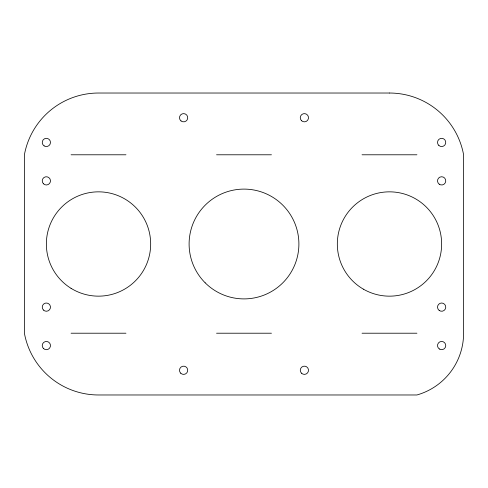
<?xml version="1.0" encoding="UTF-8"?>
<svg xmlns="http://www.w3.org/2000/svg" width="488" height="488" viewBox="0 0 488 488"><rect width="100%" height="100%" fill="white"/><g stroke="black" fill="none" stroke-linecap="round" stroke-linejoin="round"><path stroke-width="0.73" d="M71.065 154.787L125.965 154.787M216.55 154.787L271.45 154.787M362.035 154.787L416.935 154.787M71.065 333.212L125.965 333.212M216.55 333.212L271.45 333.212M362.035 333.212L416.935 333.212M389.485 93.025L98.515 93.025A75.353 75.353 0 0 0 24.4 154.787L24.4 333.212A75.347 75.347 0 0 0 98.515 394.975L416.935 394.975A64.203 64.203 0 0 0 463.6 333.212L463.6 154.787A75.353 75.353 0 0 0 389.485 93.025M44.115 145.888A4.117 4.117 0 0 0 50.471 142.648A4.117 4.117 0 0 0 44.493 138.769A4.117 4.117 0 0 0 44.115 145.888M43.45 183.775A4.117 4.117 0 0 0 50.337 181.933A4.117 4.117 0 0 0 45.292 176.888A4.117 4.117 0 0 0 43.45 183.775M43.475 310.069A4.117 4.117 0 0 0 50.343 308.166A4.117 4.117 0 0 0 45.262 303.17A4.117 4.117 0 0 0 43.475 310.069M43.456 348.487A4.117 4.117 0 0 0 50.343 346.614A4.117 4.117 0 0 0 45.28 341.594A4.117 4.117 0 0 0 43.456 348.487M438.858 145.473A4.117 4.117 0 0 0 445.66 143.326A4.117 4.117 0 0 0 440.402 138.507A4.117 4.117 0 0 0 438.858 145.473M439.255 184.22A4.117 4.117 0 0 0 445.739 181.249A4.117 4.117 0 0 0 439.926 177.12A4.117 4.117 0 0 0 439.255 184.22M439.194 310.447A4.117 4.117 0 0 0 445.733 307.599A4.117 4.117 0 0 0 439.993 303.359A4.117 4.117 0 0 0 439.194 310.447M439.359 348.993A4.117 4.117 0 0 0 445.751 345.821A4.117 4.117 0 0 0 439.81 341.875A4.117 4.117 0 0 0 439.359 348.993M181.03 120.939A4.117 4.117 0 0 0 187.679 118.358A4.117 4.117 0 0 0 182.122 113.893A4.117 4.117 0 0 0 181.03 120.939M301.596 120.756A4.117 4.117 0 0 0 308.404 118.633A4.117 4.117 0 0 0 303.164 113.802A4.117 4.117 0 0 0 301.596 120.756M180.743 373.228A4.117 4.117 0 0 0 187.606 371.276A4.117 4.117 0 0 0 182.481 366.311A4.117 4.117 0 0 0 180.743 373.228M301.517 373.216A4.117 4.117 0 0 0 308.379 371.289A4.117 4.117 0 0 0 303.274 366.305A4.117 4.117 0 0 0 301.517 373.216M205.18 282.82A54.9 54.9 0 0 0 297.027 258.207A54.9 54.9 0 0 0 229.793 190.973A54.9 54.9 0 0 0 205.18 282.82M71.059 288.341A52.155 52.155 0 0 0 150.646 245.604A52.155 52.155 0 0 0 73.84 198.049A52.155 52.155 0 0 0 71.059 288.341M363.407 289.171A52.155 52.155 0 0 0 441.64 244A52.155 52.155 0 0 0 363.407 198.829A52.155 52.155 0 0 0 363.407 289.171"/></g></svg>
